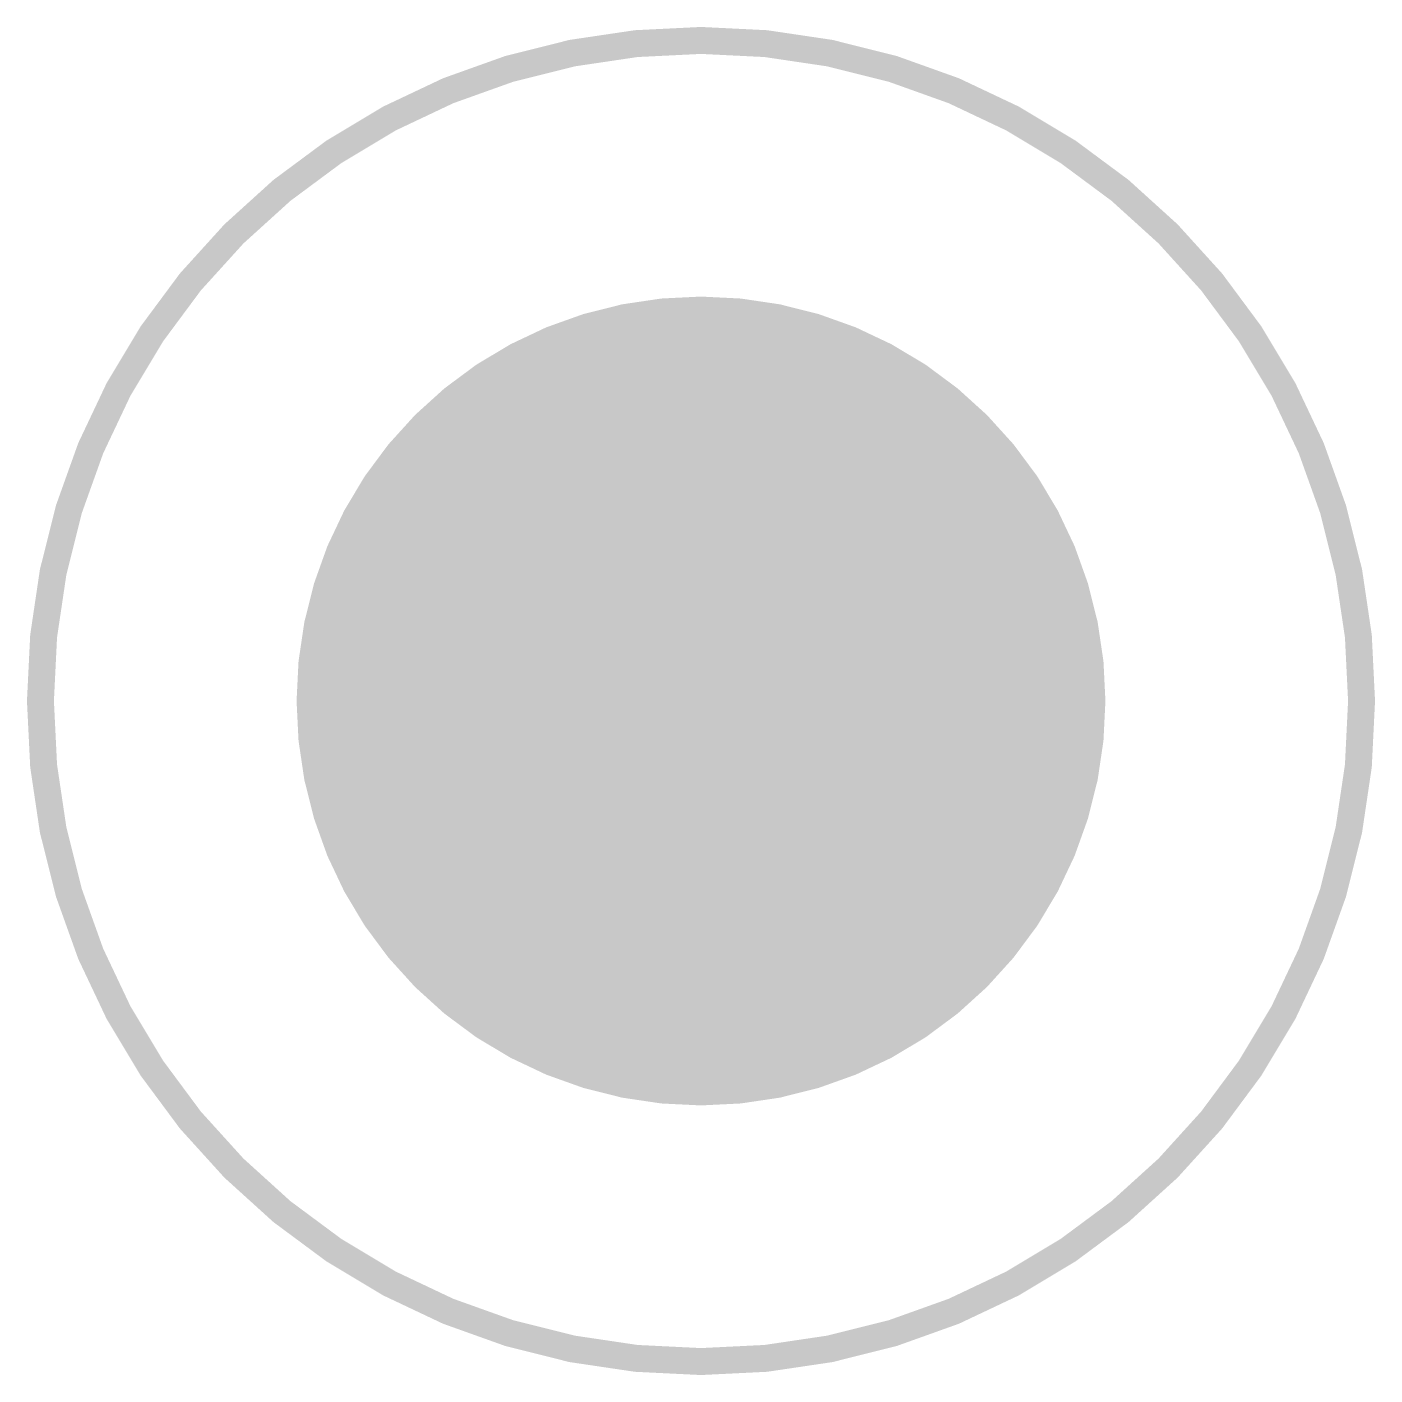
# Model space of a CAD drawing. Extents: x 0 to 5, y 0 to 5.
import ezdxf

# ---------------------------------------------------------------- set-up
doc = ezdxf.new("R2010")
doc.units = 0
doc.header["$MEASUREMENT"] = 0
doc.layers.get('0').update_dxf_attribs({"linetype": 'CONTINUOUS'})

msp = doc.modelspace()

# ---------------------------------------------------------------- linework, layer by layer
for points, const_width in [([(0.05, 2.5, 1), (4.95, 2.5, 1)], 0.1), ([(1.75, 2.5, 1), (3.25, 2.5, 1)], 1.5)]:
    msp.add_lwpolyline(points, format="xyb", close=True, dxfattribs=dict(const_width=const_width))

doc.saveas('drawing.dxf')
